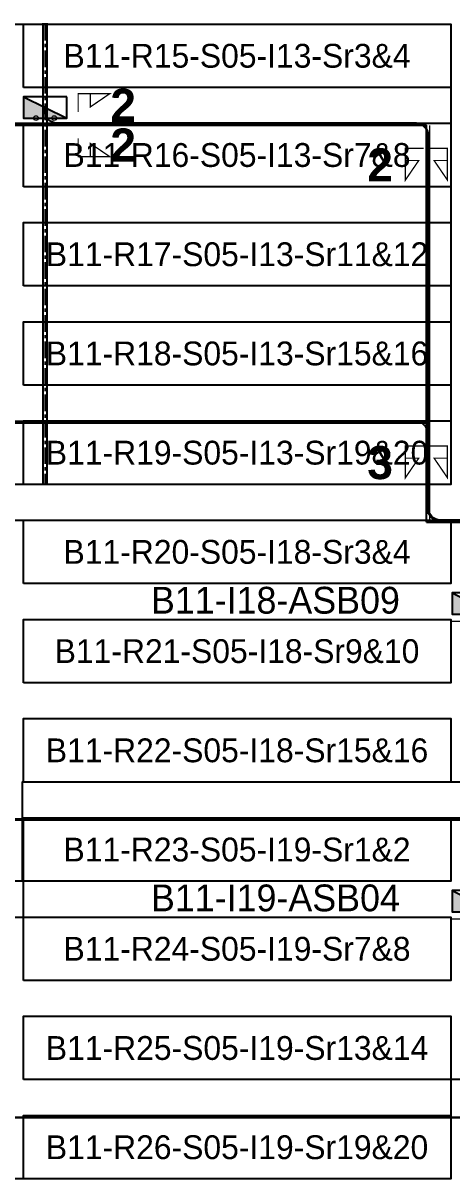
# Model space of a CAD drawing. Header units: metres. Extents: x 529352 to 529741, y 2674804 to 2675132.
# Drawn here: x 529481.8 to 529514.2, y 2674931.8 to 2675019.2 of the extents above; entities that cross this region are included whole.
import ezdxf
from ezdxf.enums import TextEntityAlignment as Align

# ---------------------------------------------------------------- set-up
doc = ezdxf.new("R2010")
doc.units = ezdxf.units.M
doc.linetypes.add('CENTER', pattern=[2, 1.25, -0.25, 0.25, -0.25])
for name, color, linetype in [('DC Trench BL-11', 40, 'Continuous'), ('E-Inverter Grouping', 2, 'Continuous'), ('Inverter Block-11', 7, 'Continuous'), ('LT Cable(AG) INV to LT Panel BL-11', 2, 'Continuous'), ('Messenger Wire Block-11 (Master Path)', 30, 'Continuous'), ('Messenger Wire Block-11 (MW Path)', 191, 'Continuous'), ('MMS Table Block-11', 8, 'Continuous'), ('Plan Line - DC BL-11', 40, 'Continuous'), ('Section Marking BL-11', 2, 'Continuous')]:
    doc.layers.add(name, color=color, linetype=linetype)
doc.layers.add('PILE', color=1, linetype='Continuous', lineweight=15)
doc.styles.add('BoldTextStyle', font='arialbd.ttf')
doc.styles.get("Standard").update_dxf_attribs({"font": 'Adani Regular.ttf'})

# ---------------------------------------------------------------- blocks, each defined once
blk = doc.blocks.new('MMS Table (32.292 x 4.788)')
at = {"color": 0}
blk.add_lwpolyline([(0, -0.002), (0, 4.786), (32.292, 4.786), (32.292, -0.002)], close=True, dxfattribs=at)
at = {"color": 7}
blk.add_attdef('ID1', text='', height=1.8, dxfattribs=at).set_placement((16.146, 2.392), align=Align.MIDDLE_CENTER)
blk = doc.blocks.new('Inverter Block')
h = blk.add_hatch(color=0)
h.dxf.hatch_style = 1
h.paths.add_polyline_path([(-1.456, 2.269), (-1.456, 0.846), (1.456, 0.846)])
at = {"color": 0}
blk.add_lwpolyline([(1.456, 2.269), (-1.456, 2.269), (-1.456, 0.846), (1.456, 0.846)], close=True, dxfattribs=at)
blk.add_lwpolyline([(-1.456, 2.269), (1.456, 0.846)], dxfattribs=at)
at = {"layer": 'PILE'}
for centre in [(-0.613, 0.846), (0.613, 0.846)]:
    blk.add_circle(centre, 0.156, dxfattribs=at)
at = {"color": 7}
blk.add_attdef('ID', (-1.456, 3.006), '', height=1.8, dxfattribs=at)

msp = doc.modelspace()

# ---------------------------------------------------------------- linework, layer by layer
at = {"layer": 'DC Trench BL-11', "color": 40, "const_width": 0.15}
msp.add_lwpolyline([(529483.643, 2675019.077), (529483.343, 2675019.077), (529483.343, 2674984.289), (529483.643, 2674984.289)], close=True, dxfattribs=at)
at = {"layer": 'E-Inverter Grouping', "color": 3}
for points in [[(529514.147, 2674984.289), (529449.463, 2674984.289), (529449.463, 2675019.077), (529514.147, 2675019.077)], [(529546.539, 2674981.577), (529546.539, 2674961.789), (529481.755, 2674961.789), (529481.755, 2674954.289), (529449.463, 2674954.289), (529449.463, 2674981.577)], [(529481.855, 2674951.577), (529481.855, 2674959.077), (529546.539, 2674959.077), (529546.539, 2674939.289), (529514.147, 2674939.289), (529514.147, 2674931.789), (529449.463, 2674931.789), (529449.463, 2674951.577)]]:
    msp.add_lwpolyline(points, close=True, dxfattribs=at)
at = {"layer": 'LT Cable(AG) INV to LT Panel BL-11'}
for points in [[(529537.296, 2675003.049), (529537.069, 2675003.051, 0.095139), (529536.736, 2675002.987), (529536.177, 2675002.764, -0.095139), (529535.844, 2675002.7), (529528.268, 2675002.7, 0.414214), (529527.368, 2675001.8), (529527.368, 2674983.358, 0.010801), (529527.369, 2674983.319), (529527.427, 2674981.97, -0.010801), (529527.428, 2674981.931), (529527.428, 2674981.562), (529513.336, 2674981.562, -0.414214), (529512.436, 2674982.462), (529512.436, 2675010.662, 0.414214), (529511.536, 2675011.562), (529419.61, 2675011.562, -0.414214), (529418.71, 2675012.462), (529418.71, 2675012.69)], [(529537.296, 2675003.074), (529537.069, 2675003.076, 0.095139), (529536.736, 2675003.012), (529536.177, 2675002.789, -0.095139), (529535.844, 2675002.725), (529528.243, 2675002.725, 0.414214), (529527.343, 2675001.825), (529527.343, 2674983.357, 0.010801), (529527.344, 2674983.319), (529527.402, 2674981.969, -0.010801), (529527.403, 2674981.931), (529527.403, 2674981.587), (529513.361, 2674981.587, -0.414214), (529512.461, 2674982.487), (529512.461, 2675010.687, 0.414214), (529511.561, 2675011.587), (529484.394, 2675011.587, -0.414214), (529483.494, 2675012.487), (529483.494, 2675012.69)], [(529537.296, 2675003.024), (529537.069, 2675003.026, 0.095139), (529536.736, 2675002.962), (529536.177, 2675002.739, -0.095139), (529535.844, 2675002.675), (529528.293, 2675002.675, 0.414214), (529527.393, 2675001.775), (529527.393, 2674983.358, 0.010801), (529527.394, 2674983.32), (529527.452, 2674981.97, -0.010801), (529527.453, 2674981.932), (529527.453, 2674981.537), (529513.311, 2674981.537, -0.414214), (529512.411, 2674982.437), (529512.411, 2674988.137, 0.414214), (529511.511, 2674989.037), (529419.61, 2674989.037, -0.414214), (529418.71, 2674989.937), (529418.71, 2674990.19)], [(529542.328, 2675001.774), (529537.194, 2675001.774, -0.209937), (529536.531, 2675002.065), (529536.284, 2675002.334, 0.209937), (529535.621, 2675002.625), (529528.343, 2675002.625, 0.414214), (529527.443, 2675001.725), (529527.443, 2674983.36, 0.010801), (529527.444, 2674983.321), (529527.502, 2674981.972, -0.010801), (529527.503, 2674981.933), (529527.503, 2674959.887, -0.414214), (529526.603, 2674958.987), (529419.61, 2674958.987, -0.414214), (529418.71, 2674959.887), (529418.71, 2674960.19)], [(529542.328, 2675001.724), (529537.194, 2675001.724, -0.209937), (529536.531, 2675002.015), (529536.284, 2675002.284, 0.209937), (529535.621, 2675002.575), (529528.393, 2675002.575, 0.414214), (529527.493, 2675001.675), (529527.493, 2674983.361, 0.010801), (529527.494, 2674983.322), (529527.552, 2674981.973, -0.010801), (529527.553, 2674981.934), (529527.553, 2674937.337, -0.414214), (529526.653, 2674936.437), (529419.61, 2674936.437, -0.414214), (529418.71, 2674937.337), (529418.71, 2674937.69)]]:
    msp.add_lwpolyline(points, format="xyb", dxfattribs=at)
at = {"layer": 'Messenger Wire Block-11 (Master Path)'}
for points in [[(529417.071, 2675011.437), (529512.311, 2675011.437)], [(529512.311, 2674981.437), (529512.311, 2675011.437)], [(529417.071, 2674988.937), (529512.311, 2674988.937)], [(529512.311, 2674981.437), (529527.553, 2674981.437)], [(529417.071, 2674958.937), (529527.553, 2674958.937)], [(529417.071, 2674936.437), (529527.553, 2674936.437)]]:
    msp.add_lwpolyline(points, dxfattribs=at)
at = {"layer": 'Messenger Wire Block-11 (MW Path)', "const_width": 0.1}
for points in [[(529417.071, 2675011.437), (529512.311, 2675011.437)], [(529512.561, 2674981.437), (529512.561, 2675011.437)], [(529417.071, 2674988.937), (529512.311, 2674988.937)], [(529512.311, 2674981.437), (529527.553, 2674981.437)], [(529514.247, 2674973.937), (529527.553, 2674973.937)], [(529417.071, 2674958.937), (529527.553, 2674958.937)], [(529514.247, 2674951.437), (529527.553, 2674951.437)], [(529417.071, 2674936.437), (529527.553, 2674936.437)]]:
    msp.add_lwpolyline(points, dxfattribs=at)
at = {"layer": 'Plan Line - DC BL-11', "color": 6, "linetype": 'CENTER'}
msp.add_lwpolyline([(529483.494, 2675019.077), (529483.494, 2674984.289)], dxfattribs=at)
at = {"layer": 'Section Marking BL-11', "color": 94, "lineweight": 35, "true_color": 0x00a500, "const_width": 0.1}
for points in [[(529485.994, 2675012.437), (529485.994, 2675013.827), (529488.394, 2675013.827), (529486.914, 2675012.817), (529486.914, 2675013.827)], [(529485.994, 2675010.437), (529485.994, 2675009.047), (529488.394, 2675009.047), (529486.914, 2675010.057), (529486.914, 2675009.047)], [(529512.111, 2675009.687), (529510.721, 2675009.687), (529510.721, 2675007.287), (529511.731, 2675008.767), (529510.721, 2675008.767)], [(529512.511, 2675009.687), (529513.901, 2675009.687), (529513.901, 2675007.287), (529512.891, 2675008.767), (529513.901, 2675008.767)], [(529512.111, 2674987.187), (529510.721, 2674987.187), (529510.721, 2674984.787), (529511.731, 2674986.267), (529510.721, 2674986.267)], [(529512.511, 2674987.187), (529513.901, 2674987.187), (529513.901, 2674984.787), (529512.891, 2674986.267), (529513.901, 2674986.267)]]:
    msp.add_lwpolyline(points, dxfattribs=at)

# ---------------------------------------------------------------- block references
at = {"layer": 'Inverter Block-11'}
ref = msp.add_blockref('Inverter Block', (529483.494, 2675011.025), dxfattribs=dict(at, xscale=1.124999999976148, yscale=1.124999999976148, zscale=1.124999999976148))
ref.add_attrib('ID', 'B11-I13-ASB09', (529459.101, 2675012.016), dxfattribs={"layer": '0', "color": 7, "height": 2.025})
ref = msp.add_blockref('Inverter Block', (529515.886, 2674973.525), dxfattribs=dict(at, xscale=1.124999999976148, yscale=1.124999999976148, zscale=1.124999999976148))
ref.add_attrib('ID', 'B11-I18-ASB09', (529491.493, 2674974.516), dxfattribs={"layer": '0', "color": 7, "height": 2.025})
ref = msp.add_blockref('Inverter Block', (529515.886, 2674951.025), dxfattribs=dict(at, xscale=1.124999999976148, yscale=1.124999999976148, zscale=1.124999999976148))
ref.add_attrib('ID', 'B11-I19-ASB04', (529491.493, 2674952.016), dxfattribs={"layer": '0', "color": 7, "height": 2.025})
at = {"layer": 'MMS Table Block-11'}
for p, values in [((529481.855, 2675014.291), {'ID1': 'B11-R15-S05-I13-Sr3&4'}), ((529481.855, 2675006.791), {'ID1': 'B11-R16-S05-I13-Sr7&8'}), ((529481.855, 2674999.291), {'ID1': 'B11-R17-S05-I13-Sr11&12'}), ((529481.855, 2674991.791), {'ID1': 'B11-R18-S05-I13-Sr15&16'}), ((529481.855, 2674984.291), {'ID1': 'B11-R19-S05-I13-Sr19&20'}), ((529481.855, 2674976.791), {'ID1': 'B11-R20-S05-I18-Sr3&4'}), ((529481.855, 2674969.291), {'ID1': 'B11-R21-S05-I18-Sr9&10'}), ((529481.855, 2674961.791), {'ID1': 'B11-R22-S05-I18-Sr15&16'}), ((529481.855, 2674954.291), {'ID1': 'B11-R23-S05-I19-Sr1&2'}), ((529481.855, 2674946.791), {'ID1': 'B11-R24-S05-I19-Sr7&8'}), ((529481.855, 2674939.291), {'ID1': 'B11-R25-S05-I19-Sr13&14'}), ((529481.855, 2674931.791), {'ID1': 'B11-R26-S05-I19-Sr19&20'})]:
    msp.add_blockref('MMS Table (32.292 x 4.788)', p, dxfattribs=at).add_auto_attribs(values)

# ---------------------------------------------------------------- texts
at = {"layer": 'Section Marking BL-11', "color": 94, "true_color": 0x00a500, "style": 'BoldTextStyle'}
for s, p in [('2', (529489.394, 2675012.937)), ('2', (529489.394, 2675009.937)), ('2', (529508.811, 2675008.437)), ('3', (529508.811, 2674985.937))]:
    msp.add_text(s, height=2.5, dxfattribs=at).set_placement(p, align=Align.MIDDLE_CENTER)

doc.saveas('drawing.dxf')
